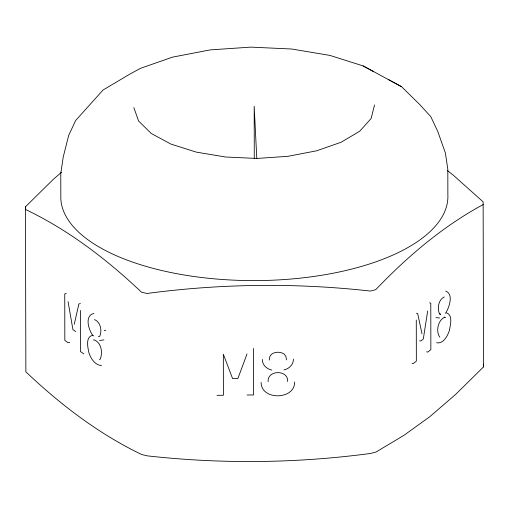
<?xml version="1.0" encoding="UTF-8"?>
<svg xmlns="http://www.w3.org/2000/svg" width="509" height="509" viewBox="0 0 509 509"><rect width="100%" height="100%" fill="white"/><g stroke="black" fill="none" stroke-linecap="round" stroke-linejoin="round"><path stroke-width="0.76" d="M294.66 381.979C294.959 400.042 261.022 400.615 261.111 382.399M427.681 311.012L423.303 339.019L420.758 341.036L419.581 340.756M293.413 359.131C293.521 364.603 289.061 368.809 283.965 369.916M269.223 360.079L269.77 356.726L271.424 354.264C275.121 351.598 280.529 351.534 284.283 354.124L285.918 356.548L286.465 359.895M268.122 381.674C267.142 369.776 288.546 369.477 287.642 381.553M74.25 324.297L78.87 303.956L80.403 303.549M374.548 104.956L371.118 118.508L359.723 131.227L341.138 142.24L316.63 150.804L287.859 156.333L256.797 158.452L225.557 157.007L196.264 152.108L170.922 144.085L151.256 133.485L138.601 121.027L133.822 107.564M247.03 353.933L237.888 378.543L232.6 378.601L223.33 354.194L223.4 395.264L216.974 395.334M445.47 313.334C449.046 308.117 454.053 294.132 445.699 291.097M447.526 170.68L453.118 175.039L483.13 201.838L483.55 366.9L455.727 394.322L429.8 416.693L403.86 435.386L376.024 452.024L370.705 453.43C296.62 463.343 221.53 464.176 147.247 455.854L141.795 454.562C98.663 433.91 60.476 404.61 25.87 371.856L25.45 206.794L53.273 179.372L61.519 172.252M99.459 359.729L100.178 359.201C102.945 352.826 101.444 342.716 94.254 339.897L93.395 340.012M483.264 204.535C442.715 226.384 407.493 256.542 375.737 289.659L370.425 291.065C296.143 282.737 221.052 283.577 146.967 293.483L141.515 292.198C106.909 259.437 68.715 230.138 25.584 209.492L25.45 206.794M444.293 296.957C438.344 299.731 437.161 308.263 439.445 313.805L440.743 314.244L439.566 313.964M98.307 336.773L99.707 336.303C102.226 330.742 100.674 321.981 94.439 319.576M66.278 293.477L64.745 293.878L64.828 340.375L68.161 342.748L69.688 342.347M93.904 313.436C84.049 315.688 88.731 330.494 93.23 335.972M104.307 330.602L105.84 330.195M93.16 335.221C85.079 336.462 87.809 347.577 89.018 353.131C90.926 358.635 95.094 365.347 101.545 365.494M103.931 339.878L99.554 340.489M439.598 317.985L435.952 317.622M247.107 395.009L253.565 394.939L253.482 348.449M429.602 302.855L430.786 303.135L430.862 349.626L427.757 352.088L426.574 351.808M446.501 312.857C453.239 315.109 450.236 325.175 449.409 330.443C447.621 335.864 443.428 344.046 436.633 342.786M444.147 317.126L445.324 317.406L444.516 317.304C437.842 320.454 435.672 331.537 439.795 337.181M416.489 313.239L417.666 313.519L421.999 333.789M412.08 363.286L413.257 363.566L416.349 361.116L416.279 320.04M401.646 86.74L363.114 65.915L329.966 55.424L291.663 49.01L250.803 47.127L210.179 49.895L172.557 57.129L140.497 68.327L129.712 74.199L103.092 89.978L75.65 120.499L68.664 135.464L63.231 156.976L60.781 173.442L60.825 198.752A193.566 83.94 -0.1 0 0 258.54 280.574A193.566 83.94 -0.1 0 0 447.863 194.559L447.818 169.249L445.35 152.84L437.765 131.468L430.811 116.656L419.766 104.58L401.646 86.74L388.838 79.779M271.768 370.049C266.665 369.057 262.211 364.864 262.281 359.437M363.114 65.915L373.479 71.559M75.656 331.556L72.914 329.597L68.085 301.678M83.807 353.914L80.454 351.522L80.384 310.452M483.416 364.202L483.55 366.9M256.797 158.452L254.182 106.26L254.277 158.674"/></g></svg>
